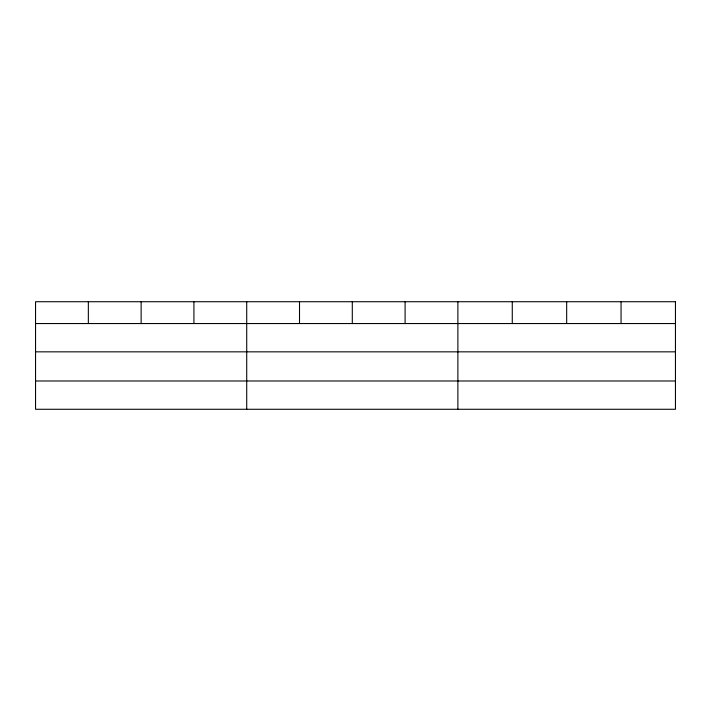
<?xml version="1.0" encoding="UTF-8"?>
<svg xmlns="http://www.w3.org/2000/svg" width="711" height="711" viewBox="0 0 711 711"><rect width="100%" height="100%" fill="white"/><g stroke="black" fill="none" stroke-linecap="round" stroke-linejoin="round"><path stroke-width="1.07" d="M35.55 323.549L675.45 323.549M35.55 351.838L675.45 351.838M35.55 380.989L675.45 380.989M621.058 301.722L621.058 323.549M566.667 301.722L566.667 323.549M512.275 301.722L512.275 323.549M457.884 301.722L457.884 409.278M405.092 301.722L405.092 323.549M352.3 301.722L352.3 323.549M299.509 301.722L299.509 323.549M246.717 301.722L246.717 409.278M193.925 301.722L193.925 323.549M141.134 301.722L141.134 323.549M88.342 301.722L88.342 323.549M675.45 301.722L35.55 301.722L35.55 409.278L675.45 409.278L675.45 301.722"/></g></svg>
